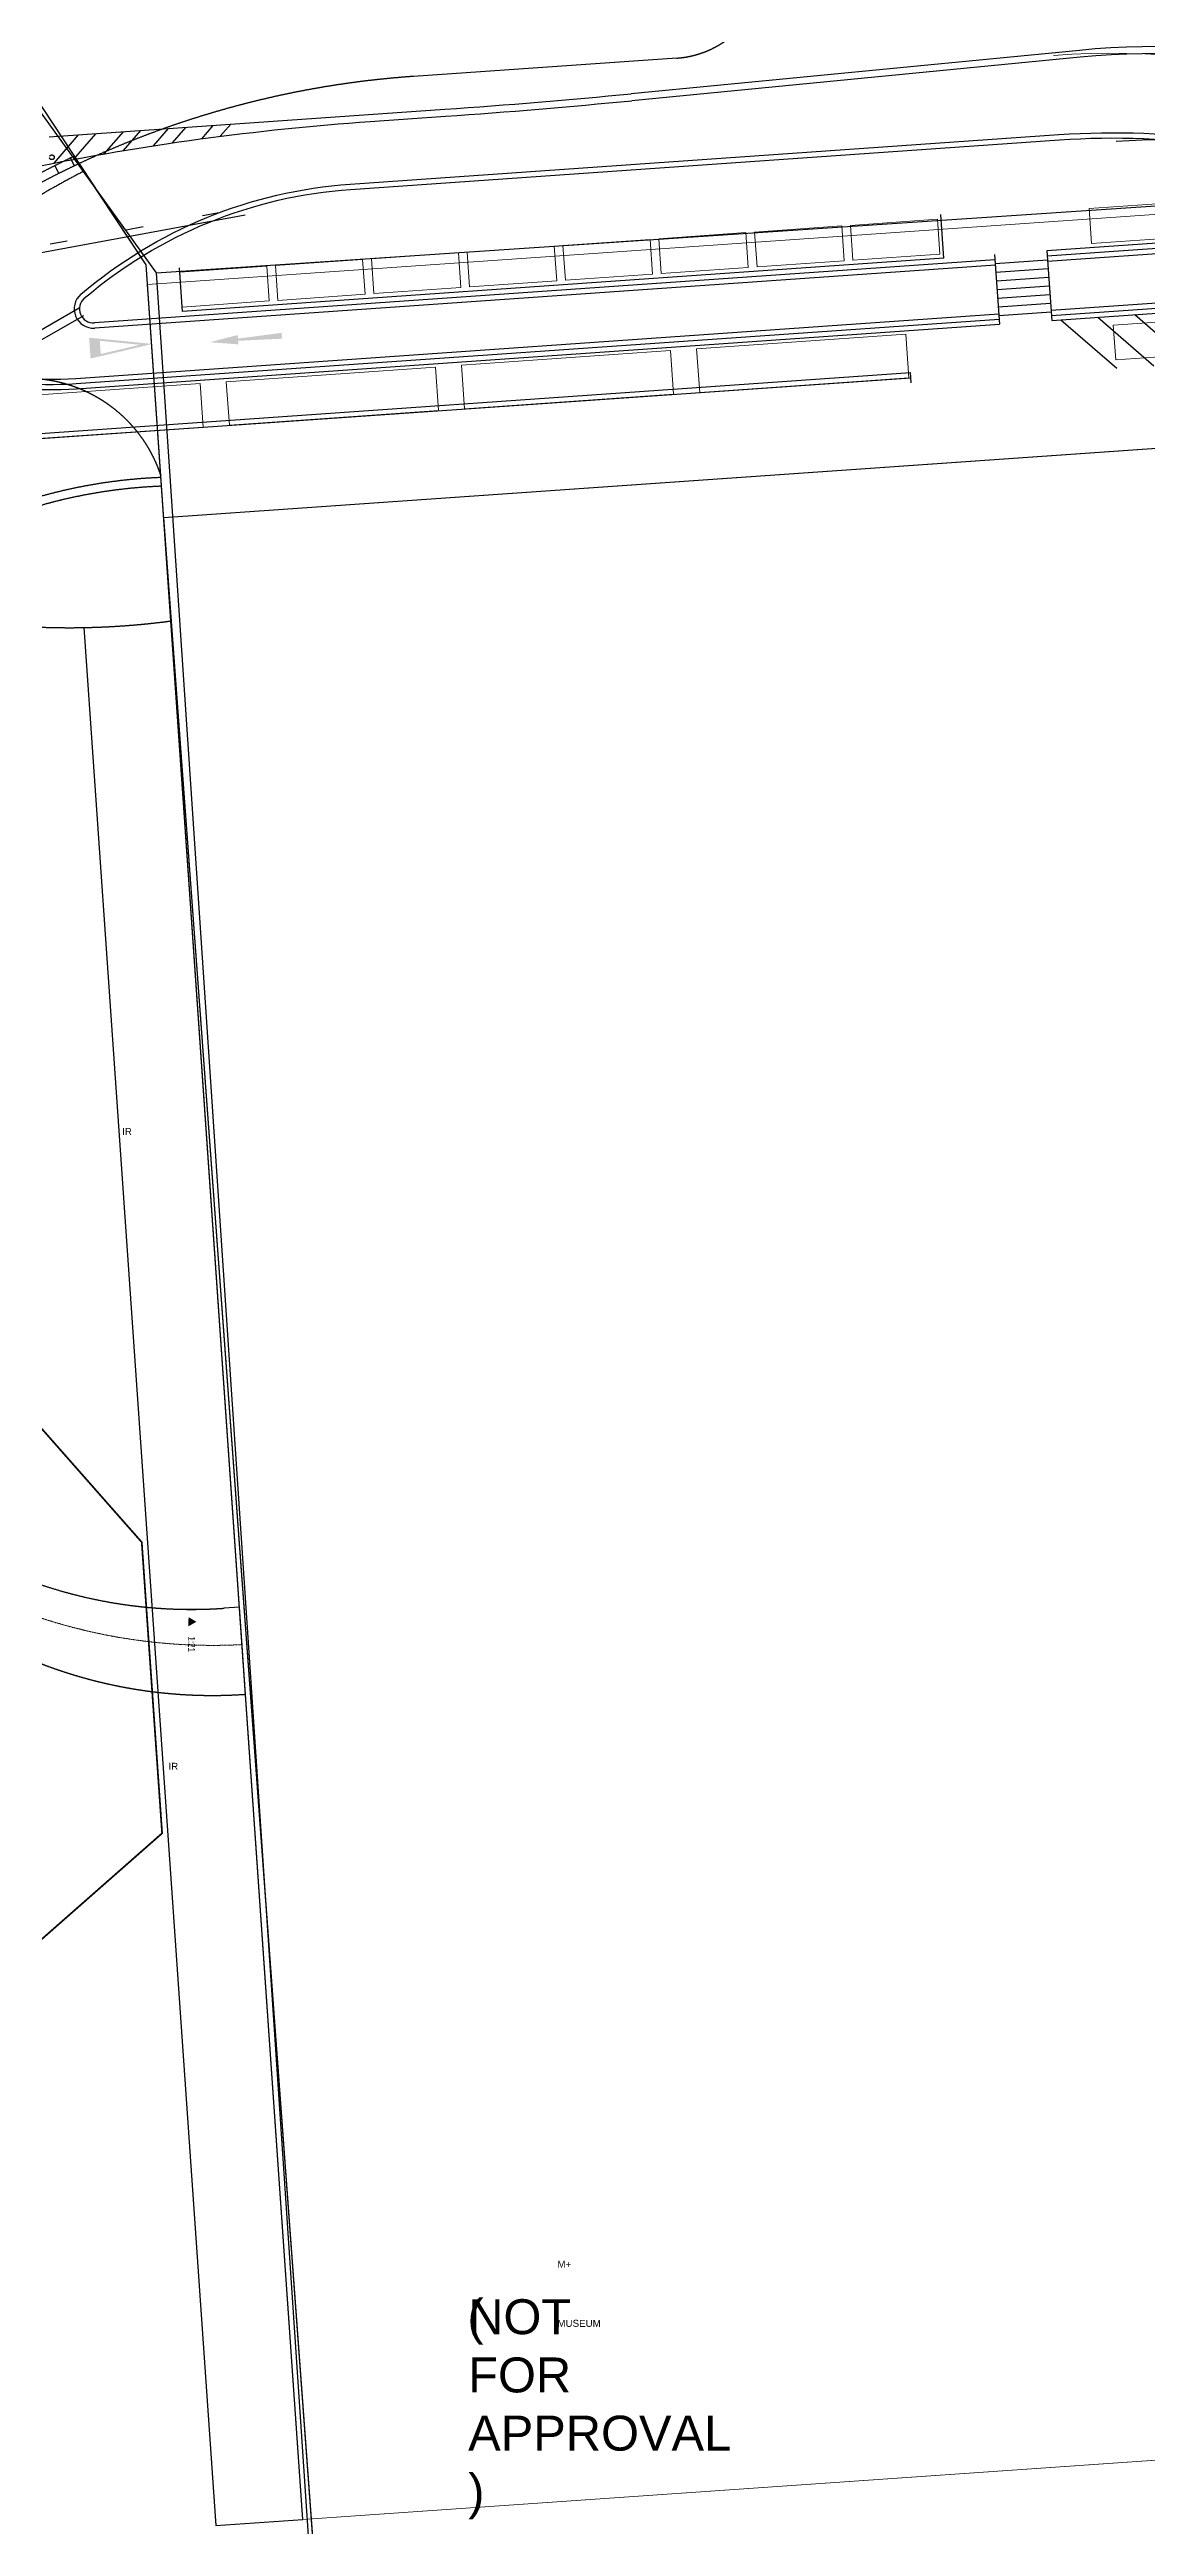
# Model space of a CAD drawing. Header units: millimetres. Extents: x 833576263 to 1668046980, y 817519639 to 1636103653.
# Drawn here: x 834368769 to 834431641, y 817924635 to 818066501 of the extents above; entities that cross this region are included whole.
import ezdxf

# ---------------------------------------------------------------- set-up
doc = ezdxf.new("R2010")
doc.units = ezdxf.units.MM
doc.header["$LTSCALE"] = 100
doc.header["$MEASUREMENT"] = 0
for name, pattern in [('C160$0$Hidden', [9.524999999999999, 6.35, -3.175]), ('R_site$0$Dash', [6, 3, -3]), ('R_site$0$HIDDEN', [9.524999999999999, 6.35, -3.175]), ('R_Text for GBP from DLN$0$ACAD_ISO10W100', [18, 12, -3, 0, -3])]:
    doc.linetypes.add(name, pattern=pattern)
for name, color, linetype in [('C160$0$+C160', 6, 'C160$0$Hidden'), ('R_site$0$AUDIT_I_160808180252-35', 5, 'Continuous'), ('R_Text for GBP from DLN$0$+TEXT PROMENADE', 7, 'Continuous'), ('R_Text for GBP from DLN$0$base plan(mm)$0$DLN040__', 7, 'Continuous'), ('T-TITL', 7, 'Continuous'), ('X-REF', 7, 'Continuous')]:
    doc.layers.add(name, color=color, linetype=linetype)
for name, color, linetype, lineweight in [('R_ROAD MARK$0$MMH832__', 252, 'Continuous', 0), ('R_ROAD MARK$0$OAP812__', 252, 'Continuous', 0), ('R_ROAD MARK$0$OAP832', 7, 'Continuous', 30), ('R_ROAD MARK$0$OAP832_1', 252, 'Continuous', 13), ('R_site$0$000-Architecture boundary', 2, 'Continuous', 0), ('R_site$0$000-M+ Base', 6, 'Continuous', 9), ('R_Text for GBP from DLN$0$000-Slope', 6, 'R_Text for GBP from DLN$0$ACAD_ISO10W100', 18), ('R_WKCD_PARK$0$000-PAV-Concrete-b', 1, 'Continuous', 25), ('R_WKCD_PARK$0$PAV-secondary path-b', 6, 'Continuous', 18)]:
    doc.layers.add(name, color=color, linetype=linetype, lineweight=lineweight)
doc.styles.add('R_Text for GBP from DLN$0$base plan(mm)$0$SWIS721 LT', font='swiss.ttf')
doc.styles.add('R_Text for GBP from DLN$0$W8 sec wkcd', font='swissc.ttf', dxfattribs={"height": 3})

# ---------------------------------------------------------------- blocks, each defined once
blk = doc.blocks.new('R_site$0$architecture 2')
at = {"layer": 'R_site$0$000-Architecture boundary'}
for q in [(834374.2990054736, 818054.1609916973), (834500.2214735465, 817933.1718168333)]:
    blk.add_line((834383.2728954207, 817925.038801941), q, dxfattribs=at)
blk.add_lwpolyline([(834491.3202035673, 818061.1675086444), (834374.3769105637, 818053.040042378), (834383.2728954207, 817925.0388019409), (834500.2218321401, 817933.1666604407)], close=True, dxfattribs=at)
at = {"layer": 'R_site$0$000-Architecture boundary', "linetype": 'R_site$0$HIDDEN', "lineweight": 5}
blk.add_lwpolyline([(834331.1145942239, 818023.1718312385), (834322.0788920749, 818033.4008033504), (834273.5848167645, 817990.7219484036), (834304.3384231265, 817955.7780000501), (834304.3382995934, 817955.7778913528), (834306.4853324203, 817953.3388120322), (834306.4855791341, 817953.3382826311), (834331.0294984587, 817925.4501241278), (834375.2149657173, 817964.3375751493), (834375.2149657173, 817964.3375751493), (834375.2149657173, 817964.3375751493), (834374.0494805714, 817981.0089190044), (834340.358367171, 818019.2486011569, 0.00284993831541406), (834339.4000711585, 818020.3171243566, 0.04868363332984154), (834338.2472499426, 818021.421400639, 0.0670753619760541), (834336.318834973, 818022.5331247555, 0.09814551835444335), (834332.8548730351, 818023.2892263645, 0.03978554911578518), (834331.1145942241, 818023.171831239)], format="xyb", dxfattribs=at)
at = {"layer": 'R_site$0$000-M+ Base', "linetype": 'R_site$0$Dash', "ltscale": 0.5}
blk.add_lwpolyline([(834337.6636925712, 818047.3695341467, 0.2421985968720286), (834375.7239991482, 818033.7729998872), (834374.2990054736, 818054.1609916973), (834364.4153419681, 818069.1565719361)], format="xyb", dxfattribs=at)
blk = doc.blocks.new('R_site')
at = {"layer": 'R_site$0$AUDIT_I_160808180252-35'}
for points in [[(834364533.0923526, 818068053.9576337), (834374882.3166912, 818053714.0820253)], [(834374882.3166912, 818053714.0820253), (834499050.4176788, 818062038.0765594)], [(834374882.3166912, 818053714.0820253), (834383895.7001145, 817919262.4436275)]]:
    blk.add_lwpolyline(points, dxfattribs=at)
at = {"xscale": 1000, "yscale": 1000, "zscale": 1000}
blk.add_blockref('R_site$0$architecture 2', (0, 0), dxfattribs=at)
blk = doc.blocks.new('R_WKCD_PARK')
at = {"flags": 128}
blk.add_lwpolyline([(834375310.1360321, 818039696.4481403), (834498594.7078023, 818048314.5342958), (834506704.2823431, 817935789.0676254), (834507822.0902319, 817924230.2664123), (834453589.89754, 817913292.4829214), (834384982.7569268, 817908496.5685576)], close=True, dxfattribs=at)
at = {"layer": 'R_WKCD_PARK$0$000-PAV-Concrete-b'}
for centre, radius, start in [((834376326.3641242, 818012197.8759174), 29813.72968704775, 92.2318231623532), ((834376326.3641232, 818012197.8759167), 29313.72968691343, 92.2318299843816)]:
    blk.add_arc(centre, radius, start, 178.7579284427467, dxfattribs=at)
at = {"layer": 'R_WKCD_PARK$0$PAV-secondary path-b', "flags": 128}
blk.add_lwpolyline([(834379988.2982994, 817972299.7306343), (834379641.6384571, 817977287.698853), (834378771.3941445, 817977227.2175623)], dxfattribs=at)
at = {"layer": 'R_WKCD_PARK$0$PAV-secondary path-b'}
for centre, radius, start in [((834376899.4309936, 818004162.2459449), 27000.00000004255, 223.4751744176145), ((834378090.2803754, 817999609.6521882), 27375.79747364035, 218.6750300089233)]:
    blk.add_arc(centre, radius, start, 273.9756206259815, dxfattribs=at)
blk = doc.blocks.new('R_ROAD MARK')
at = {"layer": 'R_ROAD MARK$0$MMH832__', "ltscale": 0.005141571938517399}
h = blk.add_hatch(color=256, dxfattribs=at)
h.paths.add_polyline_path([(834371116.3696781, 818048800.5766603), (834371036.4335495, 818049997.9112898), (834374668.4055028, 818049639.052361)])
h.paths.add_polyline_path([(834371700.2488095, 818049062.0516311), (834371649.8890481, 818049816.3724477), (834373940.0269365, 818049590.4245497)], flags=16)
at = {"layer": 'R_ROAD MARK$0$MMH832__', "ltscale": 0.005141571938517399, "extrusion": (0, 0, -1)}
blk.add_hatch(color=256, dxfattribs=at).paths.add_polyline_path([(-834379591.0700465, 818049612.6348212), (-834379572.5046786, 818049820.2062237), (-834382080.630201, 818049939.7184148), (-834382050.911359, 818050271.9920225), (-834379561.3868383, 818049944.5100194), (-834379542.8214704, 818050152.081422), (-834377958.1677871, 818049738.4676116)], flags=16)
at = {"layer": 'R_ROAD MARK$0$OAP812__', "extrusion": (0, 0, -1)}
blk.add_arc((-834429685.9111278, 818017135.811349), 49149.99999974081, 86.00135823176794, 124.8028924893959, dxfattribs=at)
at = {"layer": 'R_ROAD MARK$0$OAP832', "ltscale": 20}
for p, q in [((834427753.8977554, 818066454.8821945), (834402084.0248423, 818063968.3387189)), ((834427792.1766117, 818066056.7178915), (834402122.5908178, 818063570.2022282)), ((834368749.197352, 818061494.3454915), (834391412.2752309, 818063078.6249436)), ((834387129.7226379, 818062378.2737223), (834391440.1694572, 818062679.5987391))]:
    blk.add_line(p, q, dxfattribs=at)
at = {"layer": 'R_ROAD MARK$0$OAP832'}
for p, q in [((834369026.5182675, 818059998.749804), (834370428.7343131, 818061611.7465616)), ((834370152.1731958, 818060212.6386373), (834371429.2528718, 818061681.6885614)), ((834370428.7255605, 818061611.7541704), (834370428.7343131, 818061611.7465616)), ((834371429.244119, 818061681.6961702), (834371429.2528718, 818061681.6885614)), ((834371902.6000051, 818060527.5953526), (834373001.4222505, 818061791.592241)), ((834373001.4134982, 818061791.5998496), (834373001.4222505, 818061791.592241)), ((834373005.2515738, 818060715.022967), (834374001.9408091, 818061861.5342408)), ((834374001.9320565, 818061861.5418499), (834374001.9408091, 818061861.5342408)), ((834374720.7950811, 818060989.8527324), (834375574.1101884, 818061971.4379201)), ((834375574.1014355, 818061971.4455291), (834375574.1101884, 818061971.4379201)), ((834375802.0030571, 818061152.6133597), (834376574.6287465, 818062041.3799206)), ((834376574.619994, 818062041.3875289), (834376574.6287465, 818062041.3799206)), ((834377484.9591738, 818061389.9572074), (834378146.7981255, 818062151.2835996)), ((834378146.7893734, 818062151.2912086), (834378146.7981255, 818062151.2835996)), ((834378546.0939434, 818061529.6272298), (834379147.316684, 818062221.2255996)), ((834379147.3079318, 818062221.2332081), (834379147.316684, 818062221.2255996)), ((834385983.6035411, 818058789.6119056), (834426575.8326174, 818061627.2421156)), ((834386004.5242108, 818058490.3422518), (834426596.4959128, 818061327.95447)), ((834377520.4199593, 818056987.7606281), (834378488.9120878, 818057167.3379012)), ((834368803.9908031, 818055371.5651702), (834369772.4829315, 818055551.1424432)), ((834373162.2053812, 818056179.662899), (834374130.6975093, 818056359.2401721)), ((834445123.5905453, 818056006.998082), (834425902.6615804, 818054663.3446302)), ((834445144.4395286, 818055707.7234172), (834425923.5822501, 818054364.0749766)), ((834422909.9650439, 818054454.1379348), (834371335.958952, 818050848.8183669)), ((834422930.8857136, 818054154.868281), (834371356.8581337, 818050549.5472112)), ((834422889.0443743, 818054753.407588), (834423167.9866351, 818050763.1455392)), ((834422923.9121573, 818054254.6248317), (834425916.6086938, 818054463.8315269)), ((834422958.7799399, 818053755.842076), (834425951.4764762, 818053965.0487709)), ((834425881.7409108, 818054962.6142834), (834426160.6831713, 818050972.3522341)), ((834422993.6477224, 818053257.0593197), (834425986.3442587, 818053466.2660148)), ((834423028.5155051, 818052758.2765639), (834426021.2120413, 818052967.4832587)), ((834426118.8418325, 818051570.8915417), (834448327.1051944, 818053123.3768443)), ((834426139.7625022, 818051271.6218883), (834448348.0258635, 818052824.1071908)), ((834370273.0576015, 818047666.9501214), (834423126.1452959, 818051361.6848465)), ((834423063.3832877, 818052259.4938077), (834426056.0798239, 818052468.7005028)), ((834423098.2510703, 818051760.7110517), (834426090.9476064, 818051969.9177467)), ((834423133.1188524, 818051261.9282955), (834426125.8153888, 818051471.1349907)), ((834426160.6831717, 818050972.3522345), (834448368.9465331, 818052524.8375369)), ((834432002.0940249, 818048373.379153), (834428800.1907933, 818051156.8689941)), ((834434118.2500397, 818048521.3106258), (834430916.3468078, 818051304.800467)), ((834370293.9782711, 818047367.6804678), (834423147.0659654, 818051062.4151927)), ((834429885.9380102, 818048225.4476801), (834426684.0347782, 818051008.9375211)), ((834364717.0292971, 818044271.2305089), (834418071.2242633, 818048000.9955143)), ((834364737.9499668, 818043971.9608554), (834418092.144933, 818047701.7258605)), ((834418113.0656024, 818047402.4562069), (834418071.2242633, 818048000.9955143))]:
    blk.add_line(p, q, dxfattribs=at)
at = {"layer": 'R_ROAD MARK$0$OAP832', "ltscale": 5}
for p, q in [((834366015.8454924, 818054447.7708454), (834379970.1687673, 818057035.1737242)), ((834419981.9254305, 818054550.1832583), (834419807.5865176, 818057044.0970385)), ((834442005.674159, 818056089.7699276), (834425881.7409109, 818054962.6142834)), ((834376380.6435856, 818051502.2029574), (834376206.304673, 818053996.1167372)), ((834419981.9254305, 818054550.1832584), (834376380.6435856, 818051502.2029574)), ((834370470.2341467, 818051682.8844838), (834367304.5538752, 818049862.8469317)), ((834370719.4461843, 818051249.4178063), (834367553.7659125, 818049429.3802544)), ((834370314.8989403, 818047068.4108137), (834423167.986635, 818050763.1455392))]:
    blk.add_line(p, q, dxfattribs=at)
at = {"layer": 'R_ROAD MARK$0$OAP832', "extrusion": (0, 0, -1)}
for centre, radius, start, end in [((-834429685.9111278, 818017135.8113489), 54000, 86.00145830685993, 121.2982333146287), ((-834429685.9111278, 818017135.8113489), 53700, 86.00145830685993, 121.493038161874), ((-834429685.9111278, 818017135.8113489), 44600, 86.0013653460797, 110.9103536337577), ((-834429685.9111278, 818017135.8113489), 44300.00000000001, 86.00103276531223, 110.9103536337577), ((-834432642.8921655, 818021352.2828233), 40000.00000028393, 86.00120090115496, 119.809648790874), ((-834387838.569573, 818032254.3692833), 26600, 49.50743430400285, 86.00120090115496), ((-834387838.569573, 818032254.3692833), 26300, 49.50743430400285, 86.00120090115496)]:
    blk.add_arc(centre, radius, start, end, dxfattribs=at)
at = {"layer": 'R_ROAD MARK$0$OAP832'}
for centre, radius, start, end in [((834432130.9744636, 818021266.3748118), 45400.00000000268, 59.37714307755695, 95.53255892314307), ((834432130.9744636, 818021266.3748118), 45000.00000000267, 59.37714307755695, 95.53292438667509), ((834371280.1604372, 818051646.8700732), 1100, 130.4925657218771, 273.998202539834), ((834371280.1604372, 818051646.8700732), 800, 130.4925657129936, 273.9995215362667), ((834368920.1876383, 818067019.7210561), 19400.00000000001, 253.6815531760722, 273.998799098845), ((834368920.1876383, 818067019.7210561), 19700, 253.6823186994018, 273.998799098845)]:
    blk.add_arc(centre, radius, start, end, dxfattribs=at)
at = {"layer": 'R_ROAD MARK$0$OAP832', "ltscale": 20}
for radius in [400000.0000000002, 400400.0000000001]:
    blk.add_arc((834363518.0491785, 818462104.8297886), radius, 273.998799098845, 275.5327637290502, dxfattribs=at)
at = {"layer": 'R_ROAD MARK$0$OAP832', "ltscale": 5, "extrusion": (0, 0, -1)}
blk.add_arc((-834397590.0574055, 817912743.4469049), 150000, 78.52105461691988, 86.00120090115496, dxfattribs=at)
at = {"layer": 'R_ROAD MARK$0$OAP832', "ltscale": 5}
blk.add_arc((834368920.187638, 818067019.7210559), 20000, 253.6818928893178, 273.998799098845, dxfattribs=at)
at = {"layer": 'R_ROAD MARK$0$OAP832_1'}
for points in [[(834428440.5083892, 818055392.0969491), (834433428.3359498, 818055740.7747747), (834433288.8648192, 818057735.9057988), (834428301.0372586, 818057387.2279732)], [(834398309.6509607, 818053285.7767681), (834403297.4785211, 818053634.4545933), (834403158.0073907, 818055629.5856179), (834398170.1798303, 818055280.9077919)], [(834403796.2612772, 818053669.322376), (834408784.0888377, 818054018.0002017), (834408644.6177074, 818056013.131226), (834403656.7901474, 818055664.4534)], [(834409282.8715937, 818054052.8679842), (834414270.6991545, 818054401.5458099), (834414131.228024, 818056396.676834), (834409143.4004636, 818056047.9990084)], [(834414769.4819103, 818054436.4135925), (834419757.3094707, 818054785.091418), (834419617.8383404, 818056780.2224423), (834414630.0107799, 818056431.5446166)], [(834376363.2096941, 818051751.5943351), (834381351.0372545, 818052100.2721608), (834381211.5661242, 818054095.4031849), (834376223.7385637, 818053746.7253592)], [(834381849.8200108, 818052135.1399434), (834386837.6475713, 818052483.8177689), (834386698.176441, 818054478.9487932), (834381710.3488804, 818054130.2709675)], [(834387336.4303274, 818052518.6855516), (834392324.2578878, 818052867.3633769), (834392184.7867576, 818054862.4944015), (834387196.959197, 818054513.8165758)], [(834392823.040644, 818052902.2311598), (834397810.8682046, 818053250.908985), (834397671.3970741, 818055246.0400093), (834392683.5695136, 818054897.362184)], [(834406000.672622, 818046866.3259016), (834417971.4587674, 818047703.1526829), (834417797.1198548, 818050197.0664631), (834405826.3337094, 818049360.2396821)], [(834429823.4977071, 818048722.3029586), (834434811.3252678, 818049070.980784), (834434671.8541374, 818051066.111808), (834429684.0265774, 818050717.4339823)], [(834379066.403795, 818044983.4656429), (834391037.1899403, 818045820.2924242), (834390862.8510277, 818048314.2062051), (834378892.0648824, 818047477.3794234)], [(834392533.5382085, 818045924.8957722), (834404504.3243538, 818046761.7225537), (834404329.9854416, 818049255.6363343), (834392359.1992959, 818048418.8095526)], [(834365599.2693816, 818044042.0355138), (834377570.0555269, 818044878.8622948), (834377395.7166142, 818047372.7760756), (834365424.930469, 818046535.9492939)]]:
    blk.add_3dface(points, dxfattribs=at)
blk = doc.blocks.new('C160')
at = {"layer": 'C160$0$+C160'}
for points in [[(834409.9491164737, 818072.9036225015), (834409.783887402, 818071.0166010259, -0.3690200162529971), (834404.6861767073, 818066.0095846927), (834389.6201928715, 818064.9625108163, 0.09305643214220682), (834370.4654529252, 818059.9700477212)], [(834337.6636925709, 818047.3695341465, 0.2421985968720286), (834375.7239991482, 818033.7729998872), (834374.2990054736, 818054.1609916973), (834364.4153419681, 818069.156571936)], [(834370.4654529252, 818059.9700477212, 0.1620046444569463), (834345.9560185598, 818036.5926380301, -0.1097183581294512), (834344.5486360528, 818034.9431990314, -0.00867048685735707), (834325.5280170756, 818021.118171183, 0.1302486648757646), (834315.8736888956, 818009.6696740745, -0.04899602925763486), (834312.9833386635, 818004.8418918663, -0.328328951115903), (834306.7521888121, 818002.921562934, 0.3284041308250612), (834298.5873691482, 818000.4040980812, -0.004420213536873292), (834296.7740558796, 817997.9985878837, -0.9999999999087934), (834296.377464785, 817998.30308009, 0.004420213536828557), (834298.1854566741, 818000.701531037, -0.3284041308224707), (834306.916825259, 818003.3936803349, 0.3283289511140077), (834312.581506942, 818005.1394339098, 0.04899602925827055), (834315.4216421632, 818009.8833414603, -0.13024866487513), (834325.2411018144, 818021.5276582193, 0.008670486857374581), (834344.2476947166, 818035.3424912955, 0.1097183581309977), (834345.5143389979, 818036.8269864132, -0.1616640745485386), (834370.1872484823, 818060.3916162642, -0.1616640745485386)], [(834375.1653320991, 818041.9889900705, 0.3965646324221255), (834346.519639569, 818012.8441337193, -0.4595110825296907), (834319.9869094663, 817991.050431547, 0.4482181779326669), (834282.294361218, 817961.2545601907, -0.03335140065563176), (834279.8895286935, 817942.2410465453, -0.03263852759859382)], [(834356.7179182455, 817982.5024483167, 0.2460889863332426), (834379.9882982994, 817972.2997306343), (834379.6416384571, 817977.2876988531), (834378.7713941445, 817977.2272175623, -0.2239866907770575), (834357.3062722954, 817985.5851597299, 0.1419859286509575)]]:
    blk.add_lwpolyline(points, format="xyb", dxfattribs=at)
for points in [[(834369.0681505132, 818059.8463727793), (834369.2923019959, 818059.399431941)], [(834369.9661214878, 818060.2863951634), (834370.181979879, 818059.835390557)], [(834383.2728954206, 817925.038801941), (834374.3769105637, 818053.040042378)]]:
    blk.add_lwpolyline(points, dxfattribs=at)
at = {"layer": 'C160$0$+C160', "flags": 128}
blk.add_lwpolyline([(834194.5057766341, 817902.5689388482, 0.1371301355376545), (834201.254163669, 817900.7122273854, 0.05838300053238275), (834203.785833337, 817901.0193002325, -0.1224422936564869), (834210.2999245104, 817900.9780322913, 0.00762103194823824), (834215.0729621687, 817899.8364396996), (834217.5873242427, 817899.2754380185, 0.03869104341221816), (834244.5106639399, 817895.4214798986, 0.3116400440074453), (834269.3459316475, 817910.2870872943, 0.04096777883979923), (834277.2940085832, 817932.3801684825, 0.1443403783559359), (834277.1085945457, 817940.3526649928, -0.2680207997174732), (834278.8274445562, 817948.2701093901, 0.1627157758993849), (834282.4313895721, 817956.4520026095, 0.008292462503562383), (834282.7934872392, 817961.2250099547, -0.448218181929406), (834319.9004352508, 817990.5579660923, 0.4578686464131078), (834347.0164607629, 818012.7078155259, -0.201211876706244), (834361.7709191209, 818045.3755560714, -0.556126256492157), (834375.1385159488, 818042.0815947349), (834374.2990001675, 818054.1609998423), (834370.7518997096, 818059.5426914152, 0.269114428984827), (834341.0186648298, 818012.8704314718, -0.4578686463536737), (834320.9381258453, 817996.4675513764, 0.4482181720874481), (834276.8039747615, 817961.5796087089, -0.00829246530812224), (834276.4569308178, 817957.0050350393, -0.4371694524068553), (834267.0161071743, 817949.7673065179), (834242.235427978, 817954.5914126331, 0.2464618853792271), (834229.6820230687, 817950.8313058342, -0.3396885363204578), (834212.1440336049, 817948.727302262), (834209.5791838599, 817943.2380230798, -0.01713811243382823), (834213.7311592408, 817941.1217659933, -0.4717822284995428), (834216.0126760999, 817928.8288195856), (834215.3100394004, 817927.9914497744), (834219.906306164, 817924.1347242414), (834234.7547003595, 817941.8303513711), (834231.8805926242, 817944.2420144413), (834233.3641008984, 817945.990912086, -0.412648191200054), (834244.7477099362, 817946.9561862202), (834250.9341616818, 817941.7651368496), (834254.5551570094, 817946.0804710463), (834265.2282778269, 817944.0027125231, -0.4352189804526212), (834271.5010218524, 817933.9426359974, -0.04096777883980529), (834263.8852238625, 817912.773182724, -0.3116400440074453), (834244.8994088925, 817901.4088731011, -0.03869104341221816), (834218.8939103214, 817905.1314462852), (834216.3795482471, 817905.6924479663, -0.08055555071096852), (834170.302239164, 817924.1116585152), (834156.9027711668, 817932.1628548404, -0.4170009035278688), (834154.1714897978, 817943.3435353603, 0.05131809917660739), (834163.3824932566, 817962.5089422587, -0.1109390203543662), (834168.0872615281, 817969.9068670372), (834172.8795617952, 817974.6798776608, -0.1250487133179567), (834176.3122069252, 817976.712278222, -0.02819833224636395), (834169.041898613, 817979.3258829836), (834163.8531852652, 817974.1580548945, 0.1109390203574146), (834157.7369865122, 817964.5407526826, -0.05131809917541764), (834149.0580945634, 817946.4825143627, 0.170095146820808), (834147.0817431827, 817937.3707758122, -0.2649586570771981), (834143.9976452441, 817929.965831656, 0.09316747552843536), (834140.7813694354, 817926.3490898736), (834131.4260480554, 817910.7794663907), (834136.5690303096, 817907.6892020762), (834145.5054180471, 817922.5616139065, -0.4142112579499697), (834156.6202462872, 817925.3328159488)], format="xyb", close=True, dxfattribs=at)
at = {"layer": 'C160$0$+C160'}
blk.add_lwpolyline([(834375.310136032, 818039.6964481403), (834498.5947078024, 818048.3145342958), (834506.7042823432, 817935.7890676254), (834506.7042823432, 817935.7890676254), (834507.8220902319, 817924.2302664123), (834453.58989754, 817913.2924829214), (834384.9827569268, 817908.4965685576)], close=True, dxfattribs=at)
at = {"layer": 'C160$0$+C160', "const_width": 0.1}
blk.add_lwpolyline([(834331.1145942239, 818023.1718312385), (834322.0788920749, 818033.4008033504), (834273.5848167645, 817990.7219484036), (834304.3384231265, 817955.7780000501), (834304.3382995934, 817955.7778913528), (834306.4853324203, 817953.3388120322), (834306.4855791341, 817953.338282631), (834331.0294984587, 817925.4501241278), (834375.2149657173, 817964.3375751491), (834375.2149657173, 817964.3375751491), (834375.2149657173, 817964.3375751491), (834374.0494805714, 817981.0089190044), (834340.358367171, 818019.2486011569, 0.00284993831541406), (834339.4000711585, 818020.3171243566, 0.04868363332984154), (834338.2472499426, 818021.4214006383, 0.0670753619760541), (834336.318834973, 818022.5331247555, 0.09814551835444335), (834332.8548730351, 818023.2892263643, 0.03978554911578518), (834331.1145942241, 818023.171831239)], format="xyb", dxfattribs=at)
at = {"layer": 'C160$0$+C160'}
blk.add_lwpolyline([(834375.7160283386, 818033.7719412014, -0.02832616263068812), (834370.7301164063, 818033.3956941632), (834378.2849272015, 817924.6921421001), (834383.2728954206, 817925.0388019412)], format="xyb", close=True, dxfattribs=at)
blk.add_arc((834376.3263641233, 818012.1978759167), 29.31372968693448, 92.23182830224289, 178.7579288279347, dxfattribs=at)
blk.add_open_spline([(834368.7764141331, 818060.3840293009), (834368.7985441997, 818060.434326432), (834368.8501591209, 818060.4681459335), (834368.9082346302, 818060.4649180046), (834368.9830777585, 818060.4607581046), (834369.0403820843, 818060.3967087491), (834369.0362221849, 818060.3218656207), (834369.032061414, 818060.2470068219), (834368.9680129293, 818060.1897181664), (834368.8931698011, 818060.1938780663), (834368.8349062435, 818060.1971164475), (834368.7872587825, 818060.2366574573), (834368.7709774269, 818060.2893253418)], degree=3, knots=[0, 0, 0, 0, 1, 1, 1, 2, 2, 2, 3, 3, 3, 4, 4, 4, 4], dxfattribs=at)
blk = doc.blocks.new('R_Text for GBP from DLN')
at = {"layer": 'R_Text for GBP from DLN$0$000-Slope', "color": 251, "ltscale": 0.05}
blk.add_lwpolyline([(834338140.4691153, 817995114.3927596, -0.1331975203566552), (834354867.3793488, 817986247.0011696, -0.02129641842276059), (834357592.3790351, 817983469.8262969, 0.1144168444988644), (834366310.7498693, 817977381.2701285, 0.10905486504124), (834379790.6803919, 817975143.1861473)], format="xyb", dxfattribs=at)
at = {"layer": 'R_Text for GBP from DLN$0$+TEXT PROMENADE', "style": 'R_Text for GBP from DLN$0$base plan(mm)$0$SWIS721 LT'}
for s, p in [('M+', (834397852.3623158, 817939453.8528111)), ('MUSEUM', (834397852.3623158, 817936068.9240942))]:
    blk.add_text(s, height=400, dxfattribs=at).set_placement(p)
at = {"layer": 'R_Text for GBP from DLN$0$+TEXT PROMENADE', "char_height": 2000, "width": 32.17173772398382, "attachment_point": 1, "style": 'R_Text for GBP from DLN$0$base plan(mm)$0$SWIS721 LT'}
for s, insert in [('NOT FOR APPROVAL )', (834392743.6108555, 817937647.7119718)), ('( ', (834392698.9391178, 817937647.7119718))]:
    blk.add_mtext(s, dxfattribs=dict(at, insert=insert))
at = {"layer": 'R_Text for GBP from DLN$0$000-Slope', "style": 'R_Text for GBP from DLN$0$W8 sec wkcd'}
for s, p in [('▲', (834376721.2354811, 817976735.2201797)), ('1:21', (834376709.5680509, 817975611.8927583))]:
    blk.add_text(s, height=400, rotation=269.4049192961687, dxfattribs=at).set_placement(p)
at = {"layer": 'R_Text for GBP from DLN$0$base plan(mm)$0$DLN040__', "style": 'R_Text for GBP from DLN$0$base plan(mm)$0$SWIS721 LT'}
for p in [(834372928.0714937, 818004328.2793312), (834375577.7932743, 817967972.392363)]:
    blk.add_text('IR', height=400, dxfattribs=at).set_placement(p)

msp = doc.modelspace()

# ---------------------------------------------------------------- block references
at = {"layer": 'X-REF'}
msp.add_blockref('R_site', (0, 0), dxfattribs=at)

# ---------------------------------------------------------------- next in the draw order: block references
for name in ['R_WKCD_PARK', 'R_ROAD MARK']:
    msp.add_blockref(name, (0, 0), dxfattribs=at)

# ---------------------------------------------------------------- next in the draw order: block references
at = {"layer": 'X-REF', "xscale": 1000, "yscale": 1000, "zscale": 1000}
msp.add_blockref('C160', (0, 0), dxfattribs=at)

# ---------------------------------------------------------------- next in the draw order: block references
at = {"layer": 'T-TITL'}
msp.add_blockref('R_Text for GBP from DLN', (0, 0), dxfattribs=at)
at = {"layer": 'X-REF'}
msp.add_blockref('R_Text for GBP from DLN', (0, 0), dxfattribs=at)

doc.saveas('drawing.dxf')
